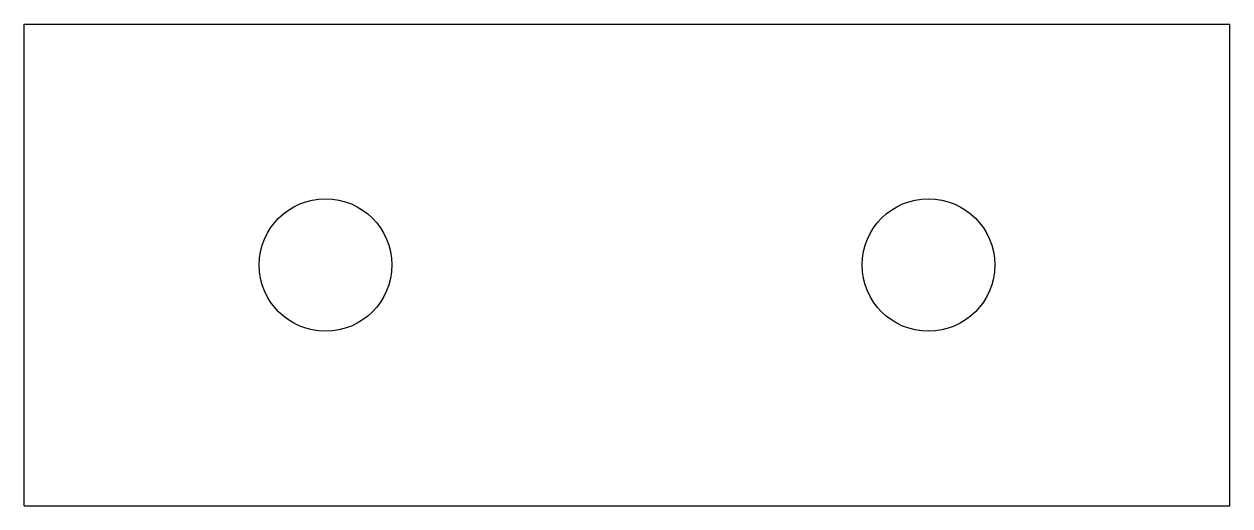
# Model space of a CAD drawing. Header units: millimetres. Extents: x 0 to 100, y 0 to 40.
import ezdxf

# ---------------------------------------------------------------- set-up
doc = ezdxf.new("R2010")
doc.units = ezdxf.units.MM
doc.layers.add('flat', color=7, linetype='CONTINUOUS')

msp = doc.modelspace()

# ---------------------------------------------------------------- linework, layer by layer
at = {"layer": 'flat'}
for p, q in [((0, 0), (0, 40)), ((0, 40), (100, 40)), ((100, 0), (100, 40)), ((0, 0), (100, 0))]:
    msp.add_line(p, q, dxfattribs=at)
for centre in [(25, 20), (75, 20)]:
    msp.add_circle(centre, 5.5, dxfattribs=at)

doc.saveas('drawing.dxf')
